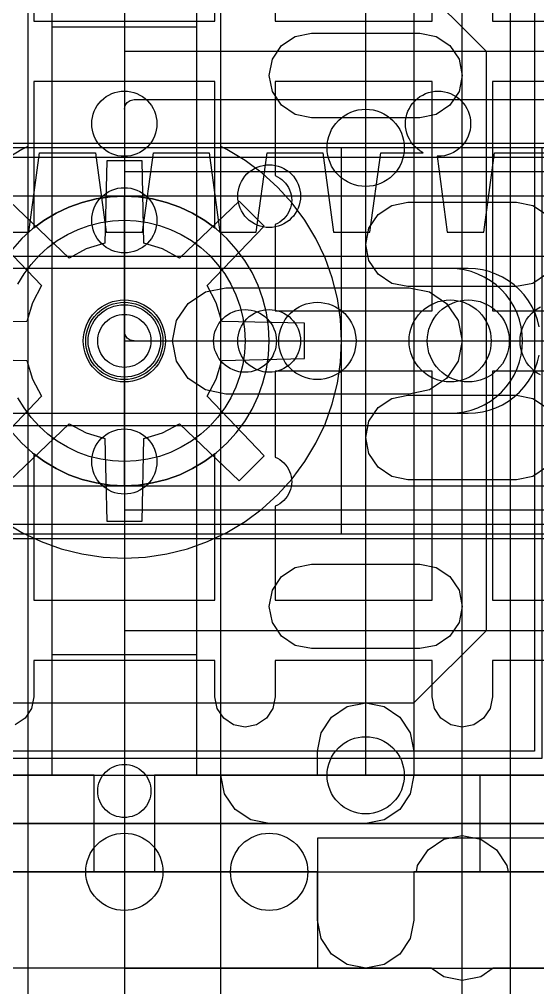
# Model space of a CAD drawing. Header units: millimetres. Extents: x -46 to 130, y -81 to 81.
# Drawn here: x -4.35 to 17.12, y -26.8 to 13.32 of the extents above; entities that cross this region are included whole.
import ezdxf

# ---------------------------------------------------------------- set-up
doc = ezdxf.new("R2010")
doc.units = ezdxf.units.MM

msp = doc.modelspace()

# ---------------------------------------------------------------- linework, layer by layer
at = {"layer": '01_deck_front_t4.0'}
msp.add_lwpolyline([(128, -81), (128, 81), (0, 81), (0, -81), (128, -81)], close=True, dxfattribs=at)
at = {"layer": '02_deck_rear_t4.0'}
msp.add_lwpolyline([(128, 81), (0, 81), (0, -81), (128, -81), (128, 81)], close=True, dxfattribs=at)
at = {"layer": '03_deck_splice_t3.0'}
for points in [[(60, 30), (0, 30), (0, -30), (60, -30), (60, 30)], [(11.3304, -17.1111), (11.4111, -17.2458), (11.4782, -17.3877), (11.5311, -17.5355), (11.5693, -17.6879), (11.5923, -17.8432), (11.6, -18), (11.5923, -18.1568), (11.5693, -18.3121), (11.5311, -18.4645), (11.4782, -18.6123), (11.4111, -18.7542), (11.3304, -18.8889), (11.2368, -19.015), (11.1314, -19.1314), (11.015, -19.2368), (10.8889, -19.3304), (10.7542, -19.4111), (10.6123, -19.4782), (10.4645, -19.5311), (10.3121, -19.5693), (10.1568, -19.5923), (10, -19.6), (9.8432, -19.5923), (9.6879, -19.5693), (9.5355, -19.5311), (9.3877, -19.4782), (9.2458, -19.4111), (9.1111, -19.3304), (8.985, -19.2368), (8.8686, -19.1314), (8.7632, -19.015), (8.6696, -18.8889), (8.5889, -18.7542), (8.5218, -18.6123), (8.4689, -18.4645), (8.4307, -18.3121), (8.4077, -18.1568), (8.4, -18), (8.4077, -17.8432), (8.4307, -17.6879), (8.4689, -17.5355), (8.5218, -17.3877), (8.5889, -17.2458), (8.6696, -17.1111), (8.7632, -16.985), (8.8686, -16.8686), (8.985, -16.7632), (9.1111, -16.6696), (9.2458, -16.5889), (9.3877, -16.5218), (9.5355, -16.4689), (9.6879, -16.4307), (9.8432, -16.4077), (10, -16.4), (10.1568, -16.4077), (10.3121, -16.4307), (10.4645, -16.4689), (10.6123, -16.5218), (10.7542, -16.5889), (10.8889, -16.6696), (11.015, -16.7632), (11.1314, -16.8686), (11.2368, -16.985), (11.3304, -17.1111)]]:
    msp.add_lwpolyline(points, close=True, dxfattribs=at)
at = {"layer": '04_column_t22.0'}
msp.add_lwpolyline([(-4.6381, -3.8064), (-4.2426, -4.2426), (-3.8064, -4.6381), (-3.3334, -4.9888), (-2.8284, -5.2915), (-2.2961, -5.5433), (-1.7417, -5.7416), (-1.1705, -5.8847), (-0.5881, -5.9711), (0, -6), (0.5881, -5.9711), (1.1705, -5.8847), (1.7417, -5.7416), (2.2961, -5.5433), (2.8284, -5.2915), (3.3334, -4.9888), (3.8064, -4.6381), (4.2426, -4.2426), (4.6381, -3.8064), (4.9888, -3.3334), (5.2915, -2.8284), (5.5433, -2.2961), (5.7416, -1.7417), (5.8847, -1.1705), (5.9711, -0.5881), (5.9711, -0.5881), (6, 0), (5.9711, 0.5881), (5.8847, 1.1705), (5.7416, 1.7417), (5.5433, 2.2961), (5.2915, 2.8284), (4.9888, 3.3334), (4.6381, 3.8064), (4.2426, 4.2426), (3.8064, 4.6381), (3.3334, 4.9888), (2.8284, 5.2915), (2.2961, 5.5433), (1.7417, 5.7416), (1.1705, 5.8847), (0.5881, 5.9711), (0, 6), (-0.5881, 5.9711), (-1.1705, 5.8847), (-1.7417, 5.7416), (-2.2961, 5.5433), (-2.8284, 5.2915), (-3.3334, 4.9888), (-3.8064, 4.6381), (-4.2426, 4.2426), (-4.6381, 3.8064)], dxfattribs=at)
msp.add_lwpolyline([(1.5923, 0.1568), (1.6, 0), (1.5923, -0.1568), (1.5693, -0.3121), (1.5311, -0.4645), (1.4782, -0.6123), (1.4111, -0.7542), (1.3304, -0.8889), (1.2368, -1.015), (1.1314, -1.1314), (1.015, -1.2368), (0.8889, -1.3304), (0.7542, -1.4111), (0.6123, -1.4782), (0.4645, -1.5311), (0.3121, -1.5693), (0.1568, -1.5923), (0, -1.6), (-0.1568, -1.5923), (-0.3121, -1.5693), (-0.4645, -1.5311), (-0.6123, -1.4782), (-0.7542, -1.4111), (-0.8889, -1.3304), (-1.015, -1.2368), (-1.1314, -1.1314), (-1.2368, -1.015), (-1.3304, -0.8889), (-1.4111, -0.7542), (-1.4782, -0.6123), (-1.5311, -0.4645), (-1.5693, -0.3121), (-1.5923, -0.1568), (-1.6, 0), (-1.5923, 0.1568), (-1.5693, 0.3121), (-1.5311, 0.4645), (-1.4782, 0.6123), (-1.4111, 0.7542), (-1.3304, 0.8889), (-1.2368, 1.015), (-1.1314, 1.1314), (-1.015, 1.2368), (-0.8889, 1.3304), (-0.7542, 1.4111), (-0.6123, 1.4782), (-0.4645, 1.5311), (-0.3121, 1.5693), (-0.1568, 1.5923), (0, 1.6), (0.1568, 1.5923), (0.3121, 1.5693), (0.4645, 1.5311), (0.6123, 1.4782), (0.7542, 1.4111), (0.8889, 1.3304), (1.015, 1.2368), (1.1314, 1.1314), (1.2368, 1.015), (1.3304, 0.8889), (1.4111, 0.7542), (1.4782, 0.6123), (1.5311, 0.4645), (1.5693, 0.3121), (1.5923, 0.1568)], close=True, dxfattribs=at)
at = {"layer": '05_scoop_floor_t6.0'}
msp.add_lwpolyline([(-14, 25), (-14, -25), (14, -48), (14, 48), (-14, 25)], close=True, dxfattribs=at)
at = {"layer": '05d_scoop_back_t26.0'}
for points in [[(4, 32), (-4, 32), (-4, -32), (4, -32), (4, 32)], [(1.5693, -21.6879), (1.5923, -21.8432), (1.6, -22), (1.5923, -22.1568), (1.5693, -22.3121), (1.5311, -22.4645), (1.4782, -22.6123), (1.4111, -22.7542), (1.3304, -22.8889), (1.2368, -23.015), (1.1314, -23.1314), (1.015, -23.2368), (0.8889, -23.3304), (0.7542, -23.4111), (0.6123, -23.4782), (0.4645, -23.5311), (0.3121, -23.5693), (0.1568, -23.5923), (0, -23.6), (-0.1568, -23.5923), (-0.3121, -23.5693), (-0.4645, -23.5311), (-0.6123, -23.4782), (-0.7542, -23.4111), (-0.8889, -23.3304), (-1.015, -23.2368), (-1.1314, -23.1314), (-1.2368, -23.015), (-1.3304, -22.8889), (-1.4111, -22.7542), (-1.4782, -22.6123), (-1.5311, -22.4645), (-1.5693, -22.3121), (-1.5923, -22.1568), (-1.6, -22), (-1.5923, -21.8432), (-1.5693, -21.6879), (-1.5311, -21.5355), (-1.4782, -21.3877), (-1.4111, -21.2458), (-1.3304, -21.1111), (-1.2368, -20.985), (-1.1314, -20.8686), (-1.015, -20.7632), (-0.8889, -20.6696), (-0.7542, -20.5889), (-0.6123, -20.5218), (-0.4645, -20.4689), (-0.3121, -20.4307), (-0.1568, -20.4077), (0, -20.4), (0.1568, -20.4077), (0.3121, -20.4307), (0.4645, -20.4689), (0.6123, -20.5218), (0.7542, -20.5889), (0.8889, -20.6696), (1.015, -20.7632), (1.1314, -20.8686), (1.2368, -20.985), (1.3304, -21.1111), (1.4111, -21.2458), (1.4782, -21.3877), (1.5311, -21.5355), (1.5693, -21.6879)]]:
    msp.add_lwpolyline(points, close=True, dxfattribs=at)
at = {"layer": '06_limit_lever_t4.0'}
for points in [[(45, 6), (0, 6), (0, -6), (45, -6), (45, 6)], [(6.275, 0.2536), (6.2937, 0.1274), (6.3, 0), (6.2937, -0.1274), (6.275, -0.2536), (6.244, -0.3774), (6.201, -0.4975), (6.1465, -0.6128), (6.0809, -0.7222), (6.0049, -0.8247), (5.9192, -0.9192), (5.8247, -1.0049), (5.7222, -1.0809), (5.6128, -1.1465), (5.4975, -1.201), (5.3774, -1.244), (5.2536, -1.275), (5.1274, -1.2937), (5, -1.3), (4.8726, -1.2937), (4.7464, -1.275), (4.6226, -1.244), (4.5025, -1.201), (4.3872, -1.1465), (4.2778, -1.0809), (4.1753, -1.0049), (4.0808, -0.9192), (3.9951, -0.8247), (3.9191, -0.7222), (3.8535, -0.6128), (3.799, -0.4975), (3.756, -0.3774), (3.725, -0.2536), (3.7063, -0.1274), (3.7, 0), (3.7063, 0.1274), (3.725, 0.2536), (3.756, 0.3774), (3.799, 0.4975), (3.8535, 0.6128), (3.9191, 0.7222), (3.9951, 0.8247), (4.0808, 0.9192), (4.1753, 1.0049), (4.2778, 1.0809), (4.3872, 1.1465), (4.5025, 1.201), (4.6226, 1.244), (4.7464, 1.275), (4.8726, 1.2937), (5, 1.3), (5.1274, 1.2937), (5.2536, 1.275), (5.3774, 1.244), (5.4975, 1.201), (5.6128, 1.1465), (5.7222, 1.0809), (5.8247, 1.0049), (5.9192, 0.9192), (6.0049, 0.8247), (6.0809, 0.7222), (6.1465, 0.6128), (6.201, 0.4975), (6.244, 0.3774), (6.275, 0.2536)]]:
    msp.add_lwpolyline(points, close=True, dxfattribs=at)
at = {"layer": '07_grip_finger_L_t6.0'}
for points in [[(42, 1.5), (34.5, 6), (0, 6), (0, -6), (34.5, -6), (43.5, -10.5), (46.5, -4.5), (42, 1.5)], [(7.244, 0.3774), (7.275, 0.2536), (7.2937, 0.1274), (7.3, 0), (7.2937, -0.1274), (7.275, -0.2536), (7.244, -0.3774), (7.201, -0.4975), (7.1465, -0.6128), (7.0809, -0.7222), (7.0049, -0.8247), (6.9192, -0.9192), (6.8247, -1.0049), (6.7222, -1.0809), (6.6128, -1.1465), (6.4975, -1.201), (6.3774, -1.244), (6.2536, -1.275), (6.1274, -1.2937), (6, -1.3), (5.8726, -1.2937), (5.7464, -1.275), (5.6226, -1.244), (5.5025, -1.201), (5.3872, -1.1465), (5.2778, -1.0809), (5.1753, -1.0049), (5.0808, -0.9192), (4.9951, -0.8247), (4.9191, -0.7222), (4.8535, -0.6128), (4.799, -0.4975), (4.756, -0.3774), (4.725, -0.2536), (4.7063, -0.1274), (4.7, 0), (4.7063, 0.1274), (4.725, 0.2536), (4.756, 0.3774), (4.799, 0.4975), (4.8535, 0.6128), (4.9191, 0.7222), (4.9951, 0.8247), (5.0808, 0.9192), (5.1753, 1.0049), (5.2778, 1.0809), (5.3872, 1.1465), (5.5025, 1.201), (5.6226, 1.244), (5.7464, 1.275), (5.8726, 1.2937), (6, 1.3), (6.1274, 1.2937), (6.2536, 1.275), (6.3774, 1.244), (6.4975, 1.201), (6.6128, 1.1465), (6.7222, 1.0809), (6.8247, 1.0049), (6.9192, 0.9192), (7.0049, 0.8247), (7.0809, 0.7222), (7.1465, 0.6128), (7.201, 0.4975), (7.244, 0.3774)]]:
    msp.add_lwpolyline(points, close=True, dxfattribs=at)
msp.add_lwpolyline([(17.2458, -1.4111), (17.1111, -1.3304), (16.985, -1.2368), (16.8686, -1.1314), (16.7632, -1.015), (16.6696, -0.8889), (16.5889, -0.7542), (16.5218, -0.6123), (16.4689, -0.4645), (16.4307, -0.3121), (16.4077, -0.1568), (16.4, 0), (16.4077, 0.1568), (16.4307, 0.3121), (16.4689, 0.4645), (16.5218, 0.6123), (16.5889, 0.7542), (16.6696, 0.8889), (16.7632, 1.015), (16.8686, 1.1314), (16.985, 1.2368), (17.1111, 1.3304), (17.2458, 1.4111)], dxfattribs=at)
at = {"layer": '08_grip_finger_R_t6.0'}
msp.add_lwpolyline([(-46.5, -4.5), (-43.5, -10.5), (-34.5, -6), (0, -6), (0, 6), (-34.5, 6), (-42, 1.5), (-46.5, -4.5)], close=True, dxfattribs=at)
at = {"layer": '12_bin_floor_t3.0'}
msp.add_lwpolyline([(0, 68), (0, -68), (100, -68), (100, 68), (0, 68)], close=True, dxfattribs=at)
at = {"layer": '13_bin_side_t3.0'}
msp.add_lwpolyline([(100, 52), (0, 52), (0, 0), (42.8, 0), (42.6469, 0.0304), (42.5172, 0.1172), (42.4304, 0.2469), (42.4, 0.4), (42.4, 9.6), (42.4304, 9.7531), (42.5172, 9.8828), (42.6469, 9.9696), (42.8, 10), (45.2, 10), (45.3531, 9.9696), (45.4828, 9.8828), (45.5696, 9.7531), (45.6, 9.6), (45.6, 0.4), (45.5696, 0.2469), (45.4828, 0.1172), (45.3531, 0.0304), (45.2, 0), (86.8, 0)], dxfattribs=at)
msp.add_lwpolyline([(10.8889, 9.3304), (11.015, 9.2368), (11.1314, 9.1314), (11.2368, 9.015), (11.3304, 8.8889), (11.4111, 8.7542), (11.4782, 8.6123), (11.5311, 8.4645), (11.5693, 8.3121), (11.5923, 8.1568), (11.6, 8), (11.5923, 7.8432), (11.5693, 7.6879), (11.5311, 7.5355), (11.4782, 7.3877), (11.4111, 7.2458), (11.3304, 7.1111), (11.2368, 6.985), (11.1314, 6.8686), (11.015, 6.7632), (10.8889, 6.6696), (10.7542, 6.5889), (10.6123, 6.5218), (10.4645, 6.4689), (10.3121, 6.4307), (10.1568, 6.4077), (10, 6.4), (9.8432, 6.4077), (9.6879, 6.4307), (9.5355, 6.4689), (9.3877, 6.5218), (9.2458, 6.5889), (9.1111, 6.6696), (8.985, 6.7632), (8.8686, 6.8686), (8.7632, 6.985), (8.6696, 7.1111), (8.5889, 7.2458), (8.5218, 7.3877), (8.4689, 7.5355), (8.4307, 7.6879), (8.4077, 7.8432), (8.4, 8), (8.4077, 8.1568), (8.4307, 8.3121), (8.4689, 8.4645), (8.5218, 8.6123), (8.5889, 8.7542), (8.6696, 8.8889), (8.7632, 9.015), (8.8686, 9.1314), (8.985, 9.2368), (9.1111, 9.3304), (9.2458, 9.4111), (9.3877, 9.4782), (9.5355, 9.5311), (9.6879, 9.5693), (9.8432, 9.5923), (10, 9.6), (10.1568, 9.5923), (10.3121, 9.5693), (10.4645, 9.5311), (10.6123, 9.4782), (10.7542, 9.4111), (10.8889, 9.3304)], close=True, dxfattribs=at)
at = {"layer": '14_bin_divider_t3.0'}
for points in [[(130, 9.6), (130, 46), (0, 46), (0, 9.6), (0.0304, 9.7531), (0.1172, 9.8828), (0.2469, 9.9696), (0.4, 10), (129.6, 10), (129.7531, 9.9696), (129.8828, 9.8828), (129.9696, 9.7531), (130, 9.6)], [(0.0304, 0.2469), (0, 0.4), (0, 0), (0.4, 0), (0.2469, 0.0304), (0.1172, 0.1172), (0.0304, 0.2469)]]:
    msp.add_lwpolyline(points, close=True, dxfattribs=at)
at = {"layer": '15_bin_flap_t2.0'}
for points in [[(42, 0), (42, 30), (0, 30), (0, 0), (42, 0)], [(7.244, 6.3774), (7.275, 6.2536), (7.2937, 6.1274), (7.3, 6), (7.2937, 5.8726), (7.275, 5.7464), (7.244, 5.6226), (7.201, 5.5025), (7.1465, 5.3872), (7.0809, 5.2778), (7.0049, 5.1753), (6.9192, 5.0808), (6.8247, 4.9951), (6.7222, 4.9191), (6.6128, 4.8535), (6.4975, 4.799), (6.3774, 4.756), (6.2536, 4.725), (6.1274, 4.7063), (6, 4.7), (5.8726, 4.7063), (5.7464, 4.725), (5.6226, 4.756), (5.5025, 4.799), (5.3872, 4.8535), (5.2778, 4.9191), (5.1753, 4.9951), (5.0808, 5.0808), (4.9951, 5.1753), (4.9191, 5.2778), (4.8535, 5.3872), (4.799, 5.5025), (4.756, 5.6226), (4.725, 5.7464), (4.7063, 5.8726), (4.7, 6), (4.7063, 6.1274), (4.725, 6.2536), (4.756, 6.3774), (4.799, 6.4975), (4.8535, 6.6128), (4.9191, 6.7222), (4.9951, 6.8247), (5.0808, 6.9192), (5.1753, 7.0049), (5.2778, 7.0809), (5.3872, 7.1465), (5.5025, 7.201), (5.6226, 7.244), (5.7464, 7.275), (5.8726, 7.2937), (6, 7.3), (6.1274, 7.2937), (6.2536, 7.275), (6.3774, 7.244), (6.4975, 7.201), (6.6128, 7.1465), (6.7222, 7.0809), (6.8247, 7.0049), (6.9192, 6.9192), (7.0049, 6.8247), (7.0809, 6.7222), (7.1465, 6.6128), (7.201, 6.4975), (7.244, 6.3774)]]:
    msp.add_lwpolyline(points, close=True, dxfattribs=at)
at = {"layer": '16_rack_hook_t6.0'}
for points in [[(64, 12), (52, 7), (0, 7), (0, -7), (52, -7), (64, -12), (70, -12), (70, 12), (64, 12)], [(9.5311, 0.4645), (9.5693, 0.3121), (9.5923, 0.1568), (9.6, 0), (9.5923, -0.1568), (9.5693, -0.3121), (9.5311, -0.4645), (9.4782, -0.6123), (9.4111, -0.7542), (9.3304, -0.8889), (9.2368, -1.015), (9.1314, -1.1314), (9.015, -1.2368), (8.8889, -1.3304), (8.7542, -1.4111), (8.6123, -1.4782), (8.4645, -1.5311), (8.3121, -1.5693), (8.1568, -1.5923), (8, -1.6), (7.8432, -1.5923), (7.6879, -1.5693), (7.5355, -1.5311), (7.3877, -1.4782), (7.2458, -1.4111), (7.1111, -1.3304), (6.985, -1.2368), (6.8686, -1.1314), (6.7632, -1.015), (6.6696, -0.8889), (6.5889, -0.7542), (6.5218, -0.6123), (6.4689, -0.4645), (6.4307, -0.3121), (6.4077, -0.1568), (6.4, 0), (6.4077, 0.1568), (6.4307, 0.3121), (6.4689, 0.4645), (6.5218, 0.6123), (6.5889, 0.7542), (6.6696, 0.8889), (6.7632, 1.015), (6.8686, 1.1314), (6.985, 1.2368), (7.1111, 1.3304), (7.2458, 1.4111), (7.3877, 1.4782), (7.5355, 1.5311), (7.6879, 1.5693), (7.8432, 1.5923), (8, 1.6), (8.1568, 1.5923), (8.3121, 1.5693), (8.4645, 1.5311), (8.6123, 1.4782), (8.7542, 1.4111), (8.8889, 1.3304), (9.015, 1.2368), (9.1314, 1.1314), (9.2368, 1.015), (9.3304, 0.8889), (9.4111, 0.7542), (9.4782, 0.6123), (9.5311, 0.4645)]]:
    msp.add_lwpolyline(points, close=True, dxfattribs=at)
at = {"layer": '17_cave_probe_t6.0'}
for points in [[(86, 10), (70, 6), (0, 6), (0, -6), (70, -6), (86, -10), (92, -2), (86, 10)], [(9.5311, 0.4645), (9.5693, 0.3121), (9.5923, 0.1568), (9.6, 0), (9.5923, -0.1568), (9.5693, -0.3121), (9.5311, -0.4645), (9.4782, -0.6123), (9.4111, -0.7542), (9.3304, -0.8889), (9.2368, -1.015), (9.1314, -1.1314), (9.015, -1.2368), (8.8889, -1.3304), (8.7542, -1.4111), (8.6123, -1.4782), (8.4645, -1.5311), (8.3121, -1.5693), (8.1568, -1.5923), (8, -1.6), (7.8432, -1.5923), (7.6879, -1.5693), (7.5355, -1.5311), (7.3877, -1.4782), (7.2458, -1.4111), (7.1111, -1.3304), (6.985, -1.2368), (6.8686, -1.1314), (6.7632, -1.015), (6.6696, -0.8889), (6.5889, -0.7542), (6.5218, -0.6123), (6.4689, -0.4645), (6.4307, -0.3121), (6.4077, -0.1568), (6.4, 0), (6.4077, 0.1568), (6.4307, 0.3121), (6.4689, 0.4645), (6.5218, 0.6123), (6.5889, 0.7542), (6.6696, 0.8889), (6.7632, 1.015), (6.8686, 1.1314), (6.985, 1.2368), (7.1111, 1.3304), (7.2458, 1.4111), (7.3877, 1.4782), (7.5355, 1.5311), (7.6879, 1.5693), (7.8432, 1.5923), (8, 1.6), (8.1568, 1.5923), (8.3121, 1.5693), (8.4645, 1.5311), (8.6123, 1.4782), (8.7542, 1.4111), (8.8889, 1.3304), (9.015, 1.2368), (9.1314, 1.1314), (9.2368, 1.015), (9.3304, 0.8889), (9.4111, 0.7542), (9.4782, 0.6123), (9.5311, 0.4645)]]:
    msp.add_lwpolyline(points, close=True, dxfattribs=at)
at = {"layer": '18_electronics_tray_t3.0'}
msp.add_lwpolyline([(0, 40), (0, -40), (110, -40), (110, 40), (0, 40)], close=True, dxfattribs=at)
at = {"layer": '19_battery_clip_t3.0'}
for points in [[(10, 18), (54, 18), (54, 26), (0, 26), (0, -26), (54, -26), (54, -18), (10, -18), (10, 18)], [(7.4782, -21.3877), (7.5311, -21.5355), (7.5693, -21.6879), (7.5923, -21.8432), (7.6, -22), (7.5923, -22.1568), (7.5693, -22.3121), (7.5311, -22.4645), (7.4782, -22.6123), (7.4111, -22.7542), (7.3304, -22.8889), (7.2368, -23.015), (7.1314, -23.1314), (7.015, -23.2368), (6.8889, -23.3304), (6.7542, -23.4111), (6.6123, -23.4782), (6.4645, -23.5311), (6.3121, -23.5693), (6.1568, -23.5923), (6, -23.6), (5.8432, -23.5923), (5.6879, -23.5693), (5.5355, -23.5311), (5.3877, -23.4782), (5.2458, -23.4111), (5.1111, -23.3304), (4.985, -23.2368), (4.8686, -23.1314), (4.7632, -23.015), (4.6696, -22.8889), (4.5889, -22.7542), (4.5218, -22.6123), (4.4689, -22.4645), (4.4307, -22.3121), (4.4077, -22.1568), (4.4, -22), (4.4077, -21.8432), (4.4307, -21.6879), (4.4689, -21.5355), (4.5218, -21.3877), (4.5889, -21.2458), (4.6696, -21.1111), (4.7632, -20.985), (4.8686, -20.8686), (4.985, -20.7632), (5.1111, -20.6696), (5.2458, -20.5889), (5.3877, -20.5218), (5.5355, -20.4689), (5.6879, -20.4307), (5.8432, -20.4077), (6, -20.4), (6.1568, -20.4077), (6.3121, -20.4307), (6.4645, -20.4689), (6.6123, -20.5218), (6.7542, -20.5889), (6.8889, -20.6696), (7.015, -20.7632), (7.1314, -20.8686), (7.2368, -20.985), (7.3304, -21.1111), (7.4111, -21.2458), (7.4782, -21.3877)]]:
    msp.add_lwpolyline(points, close=True, dxfattribs=at)
at = {"layer": '20_bumper_front_t10.0'}
for points in [[(16, -54), (16, 54), (0, 54), (0, -54), (16, -54)], [(10.7654, -19.8478), (10, -20), (6, -20), (5.2346, -19.8478), (4.5858, -19.4142), (4.1522, -18.7654), (4, -18), (4, 18), (4.1522, 18.7654), (4.5858, 19.4142), (5.2346, 19.8478), (6, 20), (10, 20), (10.7654, 19.8478), (11.4142, 19.4142), (11.8478, 18.7654), (12, 18), (12, -18), (11.8478, -18.7654), (11.4142, -19.4142), (10.7654, -19.8478)]]:
    msp.add_lwpolyline(points, close=True, dxfattribs=at)
at = {"layer": '21_anti_tip_t5.0'}
for points in [[(116, -3), (116, 3), (104, 8), (0, 8), (0, -8), (104, -8), (116, -3)], [(2.1675, 0.8419), (2.6444, 1.5556), (3.3581, 2.0325), (4.2, 2.2), (11.8, 2.2), (12.6419, 2.0325), (13.3556, 1.5556), (13.8325, 0.8419), (14, 0), (13.8325, -0.8419), (13.3556, -1.5556), (12.6419, -2.0325), (11.8, -2.2), (4.2, -2.2), (3.3581, -2.0325), (2.6444, -1.5556), (2.1675, -0.8419), (2, 0), (2.1675, 0.8419)]]:
    msp.add_lwpolyline(points, close=True, dxfattribs=at)
at = {"layer": '22_ramp_anchor_t8.0'}
for points in [[(48, 4), (40, 12), (0, 12), (0, -12), (40, -12), (48, -4), (48, 4)], [(9.5311, 0.4645), (9.5693, 0.3121), (9.5923, 0.1568), (9.6, 0), (9.5923, -0.1568), (9.5693, -0.3121), (9.5311, -0.4645), (9.4782, -0.6123), (9.4111, -0.7542), (9.3304, -0.8889), (9.2368, -1.015), (9.1314, -1.1314), (9.015, -1.2368), (8.8889, -1.3304), (8.7542, -1.4111), (8.6123, -1.4782), (8.4645, -1.5311), (8.3121, -1.5693), (8.1568, -1.5923), (8, -1.6), (7.8432, -1.5923), (7.6879, -1.5693), (7.5355, -1.5311), (7.3877, -1.4782), (7.2458, -1.4111), (7.1111, -1.3304), (6.985, -1.2368), (6.8686, -1.1314), (6.7632, -1.015), (6.6696, -0.8889), (6.5889, -0.7542), (6.5218, -0.6123), (6.4689, -0.4645), (6.4307, -0.3121), (6.4077, -0.1568), (6.4, 0), (6.4077, 0.1568), (6.4307, 0.3121), (6.4689, 0.4645), (6.5218, 0.6123), (6.5889, 0.7542), (6.6696, 0.8889), (6.7632, 1.015), (6.8686, 1.1314), (6.985, 1.2368), (7.1111, 1.3304), (7.2458, 1.4111), (7.3877, 1.4782), (7.5355, 1.5311), (7.6879, 1.5693), (7.8432, 1.5923), (8, 1.6), (8.1568, 1.5923), (8.3121, 1.5693), (8.4645, 1.5311), (8.6123, 1.4782), (8.7542, 1.4111), (8.8889, 1.3304), (9.015, 1.2368), (9.1314, 1.1314), (9.2368, 1.015), (9.3304, 0.8889), (9.4111, 0.7542), (9.4782, 0.6123), (9.5311, 0.4645)]]:
    msp.add_lwpolyline(points, close=True, dxfattribs=at)
at = {"layer": '23_cam_mast_t4.0'}
for points in [[(110, -18), (118, -10), (118, 10), (110, 18), (0, 18), (0, -18), (110, -18)], [(9.4111, 0.7542), (9.4782, 0.6123), (9.5311, 0.4645), (9.5693, 0.3121), (9.5923, 0.1568), (9.6, 0), (9.5923, -0.1568), (9.5693, -0.3121), (9.5311, -0.4645), (9.4782, -0.6123), (9.4111, -0.7542), (9.3304, -0.8889), (9.2368, -1.015), (9.1314, -1.1314), (9.015, -1.2368), (8.8889, -1.3304), (8.7542, -1.4111), (8.6123, -1.4782), (8.4645, -1.5311), (8.3121, -1.5693), (8.1568, -1.5923), (8, -1.6), (7.8432, -1.5923), (7.6879, -1.5693), (7.5355, -1.5311), (7.3877, -1.4782), (7.2458, -1.4111), (7.1111, -1.3304), (6.985, -1.2368), (6.8686, -1.1314), (6.7632, -1.015), (6.6696, -0.8889), (6.5889, -0.7542), (6.5218, -0.6123), (6.4689, -0.4645), (6.4307, -0.3121), (6.4077, -0.1568), (6.4, 0), (6.4077, 0.1568), (6.4307, 0.3121), (6.4689, 0.4645), (6.5218, 0.6123), (6.5889, 0.7542), (6.6696, 0.8889), (6.7632, 1.015), (6.8686, 1.1314), (6.985, 1.2368), (7.1111, 1.3304), (7.2458, 1.4111), (7.3877, 1.4782), (7.5355, 1.5311), (7.6879, 1.5693), (7.8432, 1.5923), (8, 1.6), (8.1568, 1.5923), (8.3121, 1.5693), (8.4645, 1.5311), (8.6123, 1.4782), (8.7542, 1.4111), (8.8889, 1.3304), (9.015, 1.2368), (9.1314, 1.1314), (9.2368, 1.015), (9.3304, 0.8889), (9.4111, 0.7542)]]:
    msp.add_lwpolyline(points, close=True, dxfattribs=at)
at = {"layer": '24a_claw_base_t4.0'}
for points in [[(12.25, 12.75), (12.9197, 12.6168), (13.4874, 12.2374), (13.8668, 11.6697), (14, 11), (13.8668, 10.3303), (13.4874, 9.7626), (12.9197, 9.3832), (12.25, 9.25), (7.75, 9.25), (7.0803, 9.3832), (6.5126, 9.7626), (6.1332, 10.3303), (6, 11), (6.1332, 11.6697), (6.5126, 12.2374), (7.0803, 12.6168), (7.75, 12.75), (12.25, 12.75)], [(35, 8.2), (35, -8.2), (-35, -8.2), (-35, 8.2), (35, 8.2)], [(12.9197, -9.3832), (13.4874, -9.7626), (13.8668, -10.3303), (14, -11), (13.8668, -11.6697), (13.4874, -12.2374), (12.9197, -12.6168), (12.25, -12.75), (7.75, -12.75), (7.0803, -12.6168), (6.5126, -12.2374), (6.1332, -11.6697), (6, -11), (6.1332, -10.3303), (6.5126, -9.7626), (7.0803, -9.3832), (7.75, -9.25), (12.25, -9.25), (12.9197, -9.3832)]]:
    msp.add_lwpolyline(points, close=True, dxfattribs=at)
for points in [[(-8, -18), (8, -18), (8, -17), (8, -17), (8.1522, -16.2346), (8.5858, -15.5858), (9.2346, -15.1522), (10, -15), (10.7654, -15.1522), (11.4142, -15.5858), (11.8478, -16.2346), (12, -17), (12, -18), (24, -18)], [(24, -22), (12, -22), (12, -24), (11.8478, -24.7654), (11.4142, -25.4142), (10.7654, -25.8478), (10, -26), (9.2346, -25.8478), (8.5858, -25.4142), (8.1522, -24.7654), (8, -24), (8, -22), (-8, -22)]]:
    msp.add_lwpolyline(points, dxfattribs=at)
at = {"layer": '24b_claw_slider_t12.0'}
for points in [[(9, -8), (9, 8), (-9, 8), (-9, -8), (9, -8)], [(1.3241, 5.2634), (1.3435, 5.1323), (1.35, 5), (1.3435, 4.8677), (1.3241, 4.7366), (1.2919, 4.6081), (1.2472, 4.4834), (1.1906, 4.3636), (1.1225, 4.25), (1.0436, 4.1436), (0.9546, 4.0454), (0.8564, 3.9564), (0.75, 3.8775), (0.6364, 3.8094), (0.5166, 3.7528), (0.3919, 3.7081), (0.2634, 3.6759), (0.1323, 3.6565), (0, 3.65), (-0.1323, 3.6565), (-0.2634, 3.6759), (-0.3919, 3.7081), (-0.5166, 3.7528), (-0.6364, 3.8094), (-0.75, 3.8775), (-0.8564, 3.9564), (-0.9546, 4.0454), (-1.0436, 4.1436), (-1.1225, 4.25), (-1.1906, 4.3636), (-1.2472, 4.4834), (-1.2919, 4.6081), (-1.3241, 4.7366), (-1.3435, 4.8677), (-1.35, 5), (-1.3435, 5.1323), (-1.3241, 5.2634), (-1.2919, 5.3919), (-1.2472, 5.5166), (-1.1906, 5.6364), (-1.1225, 5.75), (-1.0436, 5.8564), (-0.9546, 5.9546), (-0.8564, 6.0436), (-0.75, 6.1225), (-0.6364, 6.1906), (-0.5166, 6.2472), (-0.3919, 6.2919), (-0.2634, 6.3241), (-0.1323, 6.3435), (0, 6.35), (0.1323, 6.3435), (0.2634, 6.3241), (0.3919, 6.2919), (0.5166, 6.2472), (0.6364, 6.1906), (0.75, 6.1225), (0.8564, 6.0436), (0.9546, 5.9546), (1.0436, 5.8564), (1.1225, 5.75), (1.1906, 5.6364), (1.2472, 5.5166), (1.2919, 5.3919), (1.3241, 5.2634)], [(1.6268, 0.4935), (1.6673, 0.3317), (1.6918, 0.1666), (1.7, 0), (1.6918, -0.1666), (1.6673, -0.3317), (1.6268, -0.4935), (1.5706, -0.6506), (1.4993, -0.8014), (1.4135, -0.9445), (1.3141, -1.0785), (1.2021, -1.2021), (1.0785, -1.3141), (0.9445, -1.4135), (0.8014, -1.4993), (0.6506, -1.5706), (0.4935, -1.6268), (0.3317, -1.6673), (0.1666, -1.6918), (0, -1.7), (-0.1666, -1.6918), (-0.3317, -1.6673), (-0.4935, -1.6268), (-0.6506, -1.5706), (-0.8014, -1.4993), (-0.9445, -1.4135), (-1.0785, -1.3141), (-1.2021, -1.2021), (-1.3141, -1.0785), (-1.4135, -0.9445), (-1.4993, -0.8014), (-1.5706, -0.6506), (-1.6268, -0.4935), (-1.6673, -0.3317), (-1.6918, -0.1666), (-1.7, 0), (-1.6918, 0.1666), (-1.6673, 0.3317), (-1.6268, 0.4935), (-1.5706, 0.6506), (-1.4993, 0.8014), (-1.4135, 0.9445), (-1.3141, 1.0785), (-1.2021, 1.2021), (-1.0785, 1.3141), (-0.9445, 1.4135), (-0.8014, 1.4993), (-0.6506, 1.5706), (-0.4935, 1.6268), (-0.3317, 1.6673), (-0.1666, 1.6918), (0, 1.7), (0.1666, 1.6918), (0.3317, 1.6673), (0.4935, 1.6268), (0.6506, 1.5706), (0.8014, 1.4993), (0.9445, 1.4135), (1.0785, 1.3141), (1.2021, 1.2021), (1.3141, 1.0785), (1.4135, 0.9445), (1.4993, 0.8014), (1.5706, 0.6506), (1.6268, 0.4935)], [(1.3435, -4.8677), (1.35, -5), (1.3435, -5.1323), (1.3241, -5.2634), (1.2919, -5.3919), (1.2472, -5.5166), (1.1906, -5.6364), (1.1225, -5.75), (1.0436, -5.8564), (0.9546, -5.9546), (0.8564, -6.0436), (0.75, -6.1225), (0.6364, -6.1906), (0.5166, -6.2472), (0.3919, -6.2919), (0.2634, -6.3241), (0.1323, -6.3435), (0, -6.35), (-0.1323, -6.3435), (-0.2634, -6.3241), (-0.3919, -6.2919), (-0.5166, -6.2472), (-0.6364, -6.1906), (-0.75, -6.1225), (-0.8564, -6.0436), (-0.9546, -5.9546), (-1.0436, -5.8564), (-1.1225, -5.75), (-1.1906, -5.6364), (-1.2472, -5.5166), (-1.2919, -5.3919), (-1.3241, -5.2634), (-1.3435, -5.1323), (-1.35, -5), (-1.3435, -4.8677), (-1.3241, -4.7366), (-1.2919, -4.6081), (-1.2472, -4.4834), (-1.1906, -4.3636), (-1.1225, -4.25), (-1.0436, -4.1436), (-0.9546, -4.0454), (-0.8564, -3.9564), (-0.75, -3.8775), (-0.6364, -3.8094), (-0.5166, -3.7528), (-0.3919, -3.7081), (-0.2634, -3.6759), (-0.1323, -3.6565), (0, -3.65), (0.1323, -3.6565), (0.2634, -3.6759), (0.3919, -3.7081), (0.5166, -3.7528), (0.6364, -3.8094), (0.75, -3.8775), (0.8564, -3.9564), (0.9546, -4.0454), (1.0436, -4.1436), (1.1225, -4.25), (1.1906, -4.3636), (1.2472, -4.4834), (1.2919, -4.6081), (1.3241, -4.7366), (1.3435, -4.8677)]]:
    msp.add_lwpolyline(points, close=True, dxfattribs=at)
at = {"layer": '24c_claw_finger_t34.0'}
for points in [[(3, 13), (-3, 13), (-3, -13), (3, -13), (3, 13)], [(1.3241, 5.2634), (1.3435, 5.1323), (1.35, 5), (1.3435, 4.8677), (1.3241, 4.7366), (1.2919, 4.6081), (1.2472, 4.4834), (1.1906, 4.3636), (1.1225, 4.25), (1.0436, 4.1436), (0.9546, 4.0454), (0.8564, 3.9564), (0.75, 3.8775), (0.6364, 3.8094), (0.5166, 3.7528), (0.3919, 3.7081), (0.2634, 3.6759), (0.1323, 3.6565), (0, 3.65), (-0.1323, 3.6565), (-0.2634, 3.6759), (-0.3919, 3.7081), (-0.5166, 3.7528), (-0.6364, 3.8094), (-0.75, 3.8775), (-0.8564, 3.9564), (-0.9546, 4.0454), (-1.0436, 4.1436), (-1.1225, 4.25), (-1.1906, 4.3636), (-1.2472, 4.4834), (-1.2919, 4.6081), (-1.3241, 4.7366), (-1.3435, 4.8677), (-1.35, 5), (-1.3435, 5.1323), (-1.3241, 5.2634), (-1.2919, 5.3919), (-1.2472, 5.5166), (-1.1906, 5.6364), (-1.1225, 5.75), (-1.0436, 5.8564), (-0.9546, 5.9546), (-0.8564, 6.0436), (-0.75, 6.1225), (-0.6364, 6.1906), (-0.5166, 6.2472), (-0.3919, 6.2919), (-0.2634, 6.3241), (-0.1323, 6.3435), (0, 6.35), (0.1323, 6.3435), (0.2634, 6.3241), (0.3919, 6.2919), (0.5166, 6.2472), (0.6364, 6.1906), (0.75, 6.1225), (0.8564, 6.0436), (0.9546, 5.9546), (1.0436, 5.8564), (1.1225, 5.75), (1.1906, 5.6364), (1.2472, 5.5166), (1.2919, 5.3919), (1.3241, 5.2634)], [(1.3435, -4.8677), (1.35, -5), (1.3435, -5.1323), (1.3241, -5.2634), (1.2919, -5.3919), (1.2472, -5.5166), (1.1906, -5.6364), (1.1225, -5.75), (1.0436, -5.8564), (0.9546, -5.9546), (0.8564, -6.0436), (0.75, -6.1225), (0.6364, -6.1906), (0.5166, -6.2472), (0.3919, -6.2919), (0.2634, -6.3241), (0.1323, -6.3435), (0, -6.35), (-0.1323, -6.3435), (-0.2634, -6.3241), (-0.3919, -6.2919), (-0.5166, -6.2472), (-0.6364, -6.1906), (-0.75, -6.1225), (-0.8564, -6.0436), (-0.9546, -5.9546), (-1.0436, -5.8564), (-1.1225, -5.75), (-1.1906, -5.6364), (-1.2472, -5.5166), (-1.2919, -5.3919), (-1.3241, -5.2634), (-1.3435, -5.1323), (-1.35, -5), (-1.3435, -4.8677), (-1.3241, -4.7366), (-1.2919, -4.6081), (-1.2472, -4.4834), (-1.1906, -4.3636), (-1.1225, -4.25), (-1.0436, -4.1436), (-0.9546, -4.0454), (-0.8564, -3.9564), (-0.75, -3.8775), (-0.6364, -3.8094), (-0.5166, -3.7528), (-0.3919, -3.7081), (-0.2634, -3.6759), (-0.1323, -3.6565), (0, -3.65), (0.1323, -3.6565), (0.2634, -3.6759), (0.3919, -3.7081), (0.5166, -3.7528), (0.6364, -3.8094), (0.75, -3.8775), (0.8564, -3.9564), (0.9546, -4.0454), (1.0436, -4.1436), (1.1225, -4.25), (1.1906, -4.3636), (1.2472, -4.4834), (1.2919, -4.6081), (1.3241, -4.7366), (1.3435, -4.8677)]]:
    msp.add_lwpolyline(points, close=True, dxfattribs=at)
at = {"layer": '24d_claw_horn_t3.0'}
msp.add_lwpolyline([(-13.5, -3), (13.5, -3), (13.7941, -2.9856), (14.0853, -2.9424), (14.3709, -2.8708), (14.6481, -2.7716), (14.9142, -2.6458), (15.1667, -2.4944), (15.4032, -2.319), (15.6213, -2.1213), (15.819, -1.9032), (15.9944, -1.6667), (16.1458, -1.4142), (16.2716, -1.1481), (16.3708, -0.8709), (16.4424, -0.5853), (16.4856, -0.2941), (16.5, 0), (16.4856, 0.2941), (16.4424, 0.5853), (16.3708, 0.8709), (16.2716, 1.1481), (16.1458, 1.4142), (15.9944, 1.6667), (15.819, 1.9032), (15.6213, 2.1213), (15.4032, 2.319), (15.1667, 2.4944), (14.9142, 2.6458), (14.6481, 2.7716), (14.3709, 2.8708), (14.0853, 2.9424), (13.7941, 2.9856), (13.5, 3), (-13.5, 3)], dxfattribs=at)
for points in [[(15.1918, 0.1666), (15.2, 0), (15.1918, -0.1666), (15.1673, -0.3317), (15.1268, -0.4935), (15.0706, -0.6506), (14.9993, -0.8014), (14.9135, -0.9445), (14.8141, -1.0785), (14.7021, -1.2021), (14.5785, -1.3141), (14.4445, -1.4135), (14.3014, -1.4993), (14.1506, -1.5706), (13.9935, -1.6268), (13.8317, -1.6673), (13.6666, -1.6918), (13.5, -1.7), (13.3334, -1.6918), (13.1683, -1.6673), (13.0065, -1.6268), (12.8494, -1.5706), (12.6986, -1.4993), (12.5555, -1.4135), (12.4215, -1.3141), (12.2979, -1.2021), (12.1859, -1.0785), (12.0865, -0.9445), (12.0007, -0.8014), (11.9294, -0.6506), (11.8732, -0.4935), (11.8327, -0.3317), (11.8082, -0.1666), (11.8, 0), (11.8082, 0.1666), (11.8327, 0.3317), (11.8732, 0.4935), (11.9294, 0.6506), (12.0007, 0.8014), (12.0865, 0.9445), (12.1859, 1.0785), (12.2979, 1.2021), (12.4215, 1.3141), (12.5555, 1.4135), (12.6986, 1.4993), (12.8494, 1.5706), (13.0065, 1.6268), (13.1683, 1.6673), (13.3334, 1.6918), (13.5, 1.7), (13.6666, 1.6918), (13.8317, 1.6673), (13.9935, 1.6268), (14.1506, 1.5706), (14.3014, 1.4993), (14.4445, 1.4135), (14.5785, 1.3141), (14.7021, 1.2021), (14.8141, 1.0785), (14.9135, 0.9445), (14.9993, 0.8014), (15.0706, 0.6506), (15.1268, 0.4935), (15.1673, 0.3317), (15.1918, 0.1666)], [(1.4354, 0.4354), (1.4712, 0.2926), (1.4928, 0.147), (1.5, 0), (1.4928, -0.147), (1.4712, -0.2926), (1.4354, -0.4354), (1.3858, -0.574), (1.3229, -0.7071), (1.2472, -0.8334), (1.1595, -0.9516), (1.0607, -1.0607), (0.9516, -1.1595), (0.8334, -1.2472), (0.7071, -1.3229), (0.574, -1.3858), (0.4354, -1.4354), (0.2926, -1.4712), (0.147, -1.4928), (0, -1.5), (-0.147, -1.4928), (-0.2926, -1.4712), (-0.4354, -1.4354), (-0.574, -1.3858), (-0.7071, -1.3229), (-0.8334, -1.2472), (-0.9516, -1.1595), (-1.0607, -1.0607), (-1.1595, -0.9516), (-1.2472, -0.8334), (-1.3229, -0.7071), (-1.3858, -0.574), (-1.4354, -0.4354), (-1.4712, -0.2926), (-1.4928, -0.147), (-1.5, 0), (-1.4928, 0.147), (-1.4712, 0.2926), (-1.4354, 0.4354), (-1.3858, 0.574), (-1.3229, 0.7071), (-1.2472, 0.8334), (-1.1595, 0.9516), (-1.0607, 1.0607), (-0.9516, 1.1595), (-0.8334, 1.2472), (-0.7071, 1.3229), (-0.574, 1.3858), (-0.4354, 1.4354), (-0.2926, 1.4712), (-0.147, 1.4928), (0, 1.5), (0.147, 1.4928), (0.2926, 1.4712), (0.4354, 1.4354), (0.574, 1.3858), (0.7071, 1.3229), (0.8334, 1.2472), (0.9516, 1.1595), (1.0607, 1.0607), (1.1595, 0.9516), (1.2472, 0.8334), (1.3229, 0.7071), (1.3858, 0.574), (1.4354, 0.4354)]]:
    msp.add_lwpolyline(points, close=True, dxfattribs=at)
at = {"layer": '24e_claw_link_t3.0'}
for points in [[(17.1924, 0.5853), (17.1208, 0.8709), (17.0216, 1.1481), (16.8958, 1.4142), (16.7444, 1.6667), (16.569, 1.9032), (16.3713, 2.1213), (16.1532, 2.319), (15.9167, 2.4944), (15.6642, 2.6458), (15.3981, 2.7716), (15.1209, 2.8708), (14.8353, 2.9424), (14.5441, 2.9856), (14.25, 3), (-14.25, 3)], [(-14.25, -3), (14.25, -3), (14.5441, -2.9856), (14.8353, -2.9424), (15.1209, -2.8708), (15.3981, -2.7716), (15.6642, -2.6458), (15.9167, -2.4944), (16.1532, -2.319), (16.3713, -2.1213), (16.569, -1.9032), (16.7444, -1.6667), (16.8958, -1.4142), (17.0216, -1.1481), (17.1208, -0.8709), (17.1924, -0.5853)]]:
    msp.add_lwpolyline(points, dxfattribs=at)
msp.add_lwpolyline([(15.9418, 0.1666), (15.95, 0), (15.9418, -0.1666), (15.9173, -0.3317), (15.8768, -0.4935), (15.8206, -0.6506), (15.7493, -0.8014), (15.6635, -0.9445), (15.5641, -1.0785), (15.4521, -1.2021), (15.3285, -1.3141), (15.1945, -1.4135), (15.0514, -1.4993), (14.9006, -1.5706), (14.7435, -1.6268), (14.5817, -1.6673), (14.4166, -1.6918), (14.25, -1.7), (14.0834, -1.6918), (13.9183, -1.6673), (13.7565, -1.6268), (13.5994, -1.5706), (13.4486, -1.4993), (13.3055, -1.4135), (13.1715, -1.3141), (13.0479, -1.2021), (12.9359, -1.0785), (12.8365, -0.9445), (12.7507, -0.8014), (12.6794, -0.6506), (12.6232, -0.4935), (12.5827, -0.3317), (12.5582, -0.1666), (12.55, 0), (12.5582, 0.1666), (12.5827, 0.3317), (12.6232, 0.4935), (12.6794, 0.6506), (12.7507, 0.8014), (12.8365, 0.9445), (12.9359, 1.0785), (13.0479, 1.2021), (13.1715, 1.3141), (13.3055, 1.4135), (13.4486, 1.4993), (13.5994, 1.5706), (13.7565, 1.6268), (13.9183, 1.6673), (14.0834, 1.6918), (14.25, 1.7), (14.4166, 1.6918), (14.5817, 1.6673), (14.7435, 1.6268), (14.9006, 1.5706), (15.0514, 1.4993), (15.1945, 1.4135), (15.3285, 1.3141), (15.4521, 1.2021), (15.5641, 1.0785), (15.6635, 0.9445), (15.7493, 0.8014), (15.8206, 0.6506), (15.8768, 0.4935), (15.9173, 0.3317), (15.9418, 0.1666)], close=True, dxfattribs=at)
at = {"layer": '24f_claw_gear_t6.0'}
for points in [[(-4.7605, -5.7955), (-2.2917, -3.4298), (-1.5786, -3.811), (-0.8047, -4.0457), (-0.7319, -7.4642), (0.7319, -7.4642), (0.8047, -4.0457), (1.5786, -3.811), (2.2917, -3.4298), (4.7605, -5.7955), (5.7955, -4.7605), (3.4298, -2.2917), (3.811, -1.5786), (3.811, -1.5786), (4.0457, -0.8047), (7.4642, -0.7319), (7.4642, 0.7319), (4.0457, 0.8047), (3.811, 1.5786), (3.4298, 2.2917), (5.7955, 4.7605), (4.7605, 5.7955), (2.2917, 3.4298), (1.5786, 3.811), (0.8047, 4.0457), (0.7319, 7.4642), (-0.7319, 7.4642), (-0.8047, 4.0457), (-1.5786, 3.811), (-2.2917, 3.4298), (-4.7605, 5.7955)], [(-5.7955, 4.7605), (-3.4298, 2.2917), (-3.811, 1.5786), (-4.0457, 0.8047), (-7.4642, 0.7319)], [(-7.4642, -0.7319), (-4.0457, -0.8047), (-3.811, -1.5786), (-3.4298, -2.2917), (-5.7955, -4.7605)]]:
    msp.add_lwpolyline(points, dxfattribs=at)
msp.add_lwpolyline([(1.6918, 0.1666), (1.7, 0), (1.6918, -0.1666), (1.6673, -0.3317), (1.6268, -0.4935), (1.5706, -0.6506), (1.4993, -0.8014), (1.4135, -0.9445), (1.3141, -1.0785), (1.2021, -1.2021), (1.0785, -1.3141), (0.9445, -1.4135), (0.8014, -1.4993), (0.6506, -1.5706), (0.4935, -1.6268), (0.3317, -1.6673), (0.1666, -1.6918), (0, -1.7), (-0.1666, -1.6918), (-0.3317, -1.6673), (-0.4935, -1.6268), (-0.6506, -1.5706), (-0.8014, -1.4993), (-0.9445, -1.4135), (-1.0785, -1.3141), (-1.2021, -1.2021), (-1.3141, -1.0785), (-1.4135, -0.9445), (-1.4993, -0.8014), (-1.5706, -0.6506), (-1.6268, -0.4935), (-1.6673, -0.3317), (-1.6918, -0.1666), (-1.7, 0), (-1.6918, 0.1666), (-1.6673, 0.3317), (-1.6268, 0.4935), (-1.5706, 0.6506), (-1.4993, 0.8014), (-1.4135, 0.9445), (-1.3141, 1.0785), (-1.2021, 1.2021), (-1.0785, 1.3141), (-0.9445, 1.4135), (-0.8014, 1.4993), (-0.6506, 1.5706), (-0.4935, 1.6268), (-0.3317, 1.6673), (-0.1666, 1.6918), (0, 1.7), (0.1666, 1.6918), (0.3317, 1.6673), (0.4935, 1.6268), (0.6506, 1.5706), (0.8014, 1.4993), (0.9445, 1.4135), (1.0785, 1.3141), (1.2021, 1.2021), (1.3141, 1.0785), (1.4135, 0.9445), (1.4993, 0.8014), (1.5706, 0.6506), (1.6268, 0.4935), (1.6673, 0.3317), (1.6918, 0.1666)], close=True, dxfattribs=at)
at = {"layer": '24g_claw_rack_t12.0'}
msp.add_lwpolyline([(-5.4664, 4.5), (-3.9584, 4.5), (-3.5107, 7.8), (-1.2017, 7.8), (-0.754, 4.5), (0.754, 4.5), (1.2017, 7.8), (3.5107, 7.8), (3.9584, 4.5), (5.4664, 4.5), (5.914, 7.8), (8.2231, 7.8), (8.6708, 4.5), (10.1788, 4.5), (10.6264, 7.8), (12.3835, 7.8), (12.3636, 7.8094), (12.25, 7.8775), (12.1436, 7.9564), (12.0454, 8.0454), (11.9564, 8.1436), (11.8775, 8.25), (11.8094, 8.3636), (11.7528, 8.4834), (11.7081, 8.6081), (11.6759, 8.7366), (11.6565, 8.8677), (11.65, 9), (11.6565, 9.1323), (11.6759, 9.2634), (11.7081, 9.3919), (11.7528, 9.5166), (11.8094, 9.6364), (11.8775, 9.75), (11.9564, 9.8564), (12.0454, 9.9546), (12.1436, 10.0436), (12.25, 10.1225), (12.3636, 10.1906), (12.4834, 10.2472), (12.6081, 10.2919), (12.7366, 10.3241), (12.8677, 10.3435), (13, 10.35), (13.1323, 10.3435), (13.2634, 10.3241), (13.3919, 10.2919), (13.5166, 10.2472), (13.6364, 10.1906), (13.75, 10.1225), (13.8564, 10.0436), (13.9546, 9.9546), (14.0436, 9.8564), (14.1225, 9.75), (14.1906, 9.6364), (14.2472, 9.5166), (14.2919, 9.3919), (14.3241, 9.2634), (14.3435, 9.1323), (14.35, 9), (14.3435, 8.8677), (14.3241, 8.7366), (14.2919, 8.6081), (14.2472, 8.4834), (14.1906, 8.3636), (14.1225, 8.25), (14.0436, 8.1436), (13.9546, 8.0454), (13.8564, 7.9564), (13.75, 7.8775), (13.6364, 7.8094), (13.5166, 7.7528), (13.3919, 7.7081), (13.2634, 7.6759), (13.1323, 7.6565), (13, 7.65), (12.9556, 7.6522), (13.3832, 4.5), (14.8911, 4.5), (15.3388, 7.8), (17.6479, 7.8)], dxfattribs=at)
at = {"layer": '24h_claw_base_gear_t4.0'}
for points in [[(33, 7.6), (-33, 7.6), (-33, 20), (33, 20), (33, 7.6)], [(16.25, 2.25), (11.75, 2.25), (11.0803, 2.3832), (10.5126, 2.7626), (10.1332, 3.3303), (10, 4), (10.1332, 4.6697), (10.5126, 5.2374), (11.0803, 5.6168), (11.75, 5.75), (16.25, 5.75), (16.9197, 5.6168), (17.4874, 5.2374), (17.8668, 4.6697), (18, 4), (17.8668, 3.3303), (17.4874, 2.7626), (16.9197, 2.3832), (16.25, 2.25)], [(11.75, -5.75), (11.0803, -5.6168), (10.5126, -5.2374), (10.1332, -4.6697), (10, -4), (10.1332, -3.3303), (10.5126, -2.7626), (11.0803, -2.3832), (11.75, -2.25), (16.25, -2.25), (16.9197, -2.3832), (17.4874, -2.7626), (17.8668, -3.3303), (18, -4), (17.8668, -4.6697), (17.4874, -5.2374), (16.9197, -5.6168), (16.25, -5.75), (11.75, -5.75)], [(-33, -20), (-33, -7.6), (33, -7.6), (33, -20), (-33, -20)]]:
    msp.add_lwpolyline(points, close=True, dxfattribs=at)
for points in [[(-4.4096, 2.357), (-4.1573, 2.7779), (-3.8651, 3.172), (-3.5355, 3.5355), (-3.172, 3.8651), (-2.7779, 4.1573), (-2.357, 4.4096), (-1.9134, 4.6194), (-1.4514, 4.7847), (-0.9755, 4.9039), (-0.4901, 4.9759), (0, 5), (0.4901, 4.9759), (0.9755, 4.9039), (1.4514, 4.7847), (1.9134, 4.6194), (2.357, 4.4096), (2.357, 4.4096), (2.7779, 4.1573), (3.172, 3.8651), (3.5355, 3.5355), (3.8651, 3.172), (4.1573, 2.7779), (4.4096, 2.357), (4.6194, 1.9134), (4.7847, 1.4514), (4.9039, 0.9755), (4.9759, 0.4901), (5, 0), (4.9759, -0.4901), (4.9039, -0.9755), (4.7847, -1.4514), (4.6194, -1.9134), (4.4096, -2.357), (4.1573, -2.7779), (3.8651, -3.172), (3.5355, -3.5355), (3.172, -3.8651), (2.7779, -4.1573), (2.357, -4.4096), (1.9134, -4.6194), (1.4514, -4.7847), (0.9755, -4.9039), (0.4901, -4.9759), (0, -5), (-0.4901, -4.9759), (-0.9755, -4.9039), (-1.4514, -4.7847), (-1.9134, -4.6194), (-2.357, -4.4096), (-2.7779, -4.1573), (-3.172, -3.8651), (-3.5355, -3.5355), (-3.8651, -3.172), (-4.1573, -2.7779), (-4.4096, -2.357)], [(-12.0995, -22), (12.0995, -22), (12.1522, -21.7346), (12.5858, -21.0858), (13.2346, -20.6522), (14, -20.5), (14.7654, -20.6522), (15.4142, -21.0858), (15.8478, -21.7346), (15.9005, -22), (28, -22)], [(28, -26), (15.2858, -26), (14.7654, -26.3478), (14, -26.5), (13.2346, -26.3478), (12.7142, -26), (-12.7142, -26)]]:
    msp.add_lwpolyline(points, dxfattribs=at)
at = {"layer": '24i_claw_finger_gear_t34.0'}
for points in [[(3, 18), (-3, 18), (-3, -18), (3, -18), (3, 18)], [(1.3241, 9.2634), (1.3435, 9.1323), (1.35, 9), (1.3435, 8.8677), (1.3241, 8.7366), (1.2919, 8.6081), (1.2472, 8.4834), (1.1906, 8.3636), (1.1225, 8.25), (1.0436, 8.1436), (0.9546, 8.0454), (0.8564, 7.9564), (0.75, 7.8775), (0.6364, 7.8094), (0.5166, 7.7528), (0.3919, 7.7081), (0.2634, 7.6759), (0.1323, 7.6565), (0, 7.65), (-0.1323, 7.6565), (-0.2634, 7.6759), (-0.3919, 7.7081), (-0.5166, 7.7528), (-0.6364, 7.8094), (-0.75, 7.8775), (-0.8564, 7.9564), (-0.9546, 8.0454), (-1.0436, 8.1436), (-1.1225, 8.25), (-1.1906, 8.3636), (-1.2472, 8.4834), (-1.2919, 8.6081), (-1.3241, 8.7366), (-1.3435, 8.8677), (-1.35, 9), (-1.3435, 9.1323), (-1.3241, 9.2634), (-1.2919, 9.3919), (-1.2472, 9.5166), (-1.1906, 9.6364), (-1.1225, 9.75), (-1.0436, 9.8564), (-0.9546, 9.9546), (-0.8564, 10.0436), (-0.75, 10.1225), (-0.6364, 10.1906), (-0.5166, 10.2472), (-0.3919, 10.2919), (-0.2634, 10.3241), (-0.1323, 10.3435), (0, 10.35), (0.1323, 10.3435), (0.2634, 10.3241), (0.3919, 10.2919), (0.5166, 10.2472), (0.6364, 10.1906), (0.75, 10.1225), (0.8564, 10.0436), (0.9546, 9.9546), (1.0436, 9.8564), (1.1225, 9.75), (1.1906, 9.6364), (1.2472, 9.5166), (1.2919, 9.3919), (1.3241, 9.2634)]]:
    msp.add_lwpolyline(points, close=True, dxfattribs=at)
at = {"layer": '26_cube_mock_t30.0'}
msp.add_lwpolyline([(-12, -15), (12, -15), (15, -12), (15, 12), (12, 15), (-12, 15), (-15, 12), (-15, -12), (-12, -15)], close=True, dxfattribs=at)
at = {"layer": '30_arm_base_t40.0'}
for points in [[(-14.75, -22), (-1.25, -22), (-1.25, -18), (-14.75, -18), (-14.75, -22)], [(14.75, -18), (1.25, -18), (1.25, -22), (14.75, -22), (14.75, -18)]]:
    msp.add_lwpolyline(points, close=True, dxfattribs=at)
at = {"layer": '31a_arm_turntable_t6.0'}
for points in [[(27.0615, 21.391), (24, 22), (-24, 22), (-27.0615, 21.391), (-29.6569, 19.6569), (-31.391, 17.0615), (-32, 14), (-32, -14), (-31.391, -17.0615), (-29.6569, -19.6569), (-27.0615, -21.391), (-24, -22), (24, -22), (27.0615, -21.391), (29.6569, -19.6569), (31.391, -17.0615), (32, -14), (32, 14), (31.391, 17.0615), (29.6569, 19.6569), (27.0615, 21.391)], [(1.1705, 5.8847), (1.7417, 5.7416), (2.2961, 5.5433), (2.8284, 5.2915), (3.3334, 4.9888), (3.75, 4.6799), (3.75, 10.75), (-3.75, 10.75), (-3.75, 4.6799), (-3.3334, 4.9888), (-2.8284, 5.2915), (-2.2961, 5.5433), (-1.7417, 5.7416), (-1.1705, 5.8847), (-0.5881, 5.9711), (0, 6), (0.5881, 5.9711), (1.1705, 5.8847)], [(12.75, 1.25), (12.75, 10.75), (6.25, 10.75), (6.25, 6.8515), (6.2546, 6.8499), (6.3522, 6.8037), (6.4448, 6.7482), (6.5315, 6.6839), (6.6114, 6.6114), (6.6839, 6.5315), (6.7482, 6.4448), (6.8037, 6.3522), (6.8499, 6.2546), (6.8863, 6.1529), (6.9125, 6.0482), (6.9283, 5.9414), (6.9336, 5.8336), (6.9283, 5.7258), (6.9125, 5.619), (6.8863, 5.5143), (6.8499, 5.4127), (6.8037, 5.3151), (6.7482, 5.2225), (6.6839, 5.1358), (6.6114, 5.0558), (6.5315, 4.9833), (6.4448, 4.919), (6.3522, 4.8635), (6.2546, 4.8174), (6.25, 4.8157), (6.25, 1.25), (12.75, 1.25)], [(6.25, -10.75), (12.75, -10.75), (12.75, -1.25), (6.25, -1.25), (6.25, -4.8157), (6.2546, -4.8174), (6.3522, -4.8635), (6.4448, -4.919), (6.5315, -4.9833), (6.6114, -5.0558), (6.6839, -5.1358), (6.7482, -5.2225), (6.8037, -5.3151), (6.8499, -5.4127), (6.8863, -5.5143), (6.9125, -5.619), (6.9283, -5.7258), (6.9336, -5.8336), (6.9283, -5.9414), (6.9125, -6.0482), (6.8863, -6.1529), (6.8499, -6.2546), (6.8037, -6.3522), (6.7482, -6.4448), (6.6839, -6.5315), (6.6114, -6.6114), (6.5315, -6.6839), (6.4448, -6.7482), (6.3522, -6.8037), (6.2546, -6.8499), (6.25, -6.8515), (6.25, -10.75)], [(-2.8284, -5.2915), (-3.3334, -4.9888), (-3.75, -4.6799), (-3.75, -10.75), (3.75, -10.75), (3.75, -4.6799), (3.3334, -4.9888), (2.8284, -5.2915), (2.2961, -5.5433), (1.7417, -5.7416), (1.1705, -5.8847), (0.5881, -5.9711), (0, -6), (-0.5881, -5.9711), (-1.1705, -5.8847), (-1.7417, -5.7416), (-2.2961, -5.5433), (-2.8284, -5.2915)]]:
    msp.add_lwpolyline(points, close=True, dxfattribs=at)
for points in [[(-3.75, 14.75), (-3.75, 13.25), (3.75, 13.25), (3.75, 14.75)], [(6.25, 14.75), (6.25, 13.25), (12.75, 13.25), (12.75, 14.75)], [(15.25, 14.75), (15.25, 13.25), (24.75, 13.25)], [(24.75, 10.75), (15.25, 10.75), (15.25, 1.25), (24.75, 1.25)], [(24.75, -1.25), (15.25, -1.25), (15.25, -10.75), (24.75, -10.75)], [(24.75, -13.25), (15.25, -13.25), (15.25, -14.75), (15.1548, -15.2284), (14.8839, -15.6339), (14.4784, -15.9048), (14, -16), (13.5216, -15.9048), (13.1161, -15.6339), (12.8452, -15.2284), (12.75, -14.75), (12.75, -13.25), (6.25, -13.25), (6.25, -14.75), (6.1548, -15.2284), (5.8839, -15.6339), (5.4784, -15.9048), (5, -16), (4.5216, -15.9048), (4.1161, -15.6339), (3.8452, -15.2284), (3.75, -14.75), (3.75, -13.25), (-3.75, -13.25), (-3.75, -14.75), (-3.8452, -15.2284), (-4.1161, -15.6339), (-4.5216, -15.9048)]]:
    msp.add_lwpolyline(points, dxfattribs=at)
at = {"layer": '31b_arm_mast_t62.6'}
for points in [[(-20, 20), (-20, -20), (20, -20), (20, 20), (-20, 20)], [(17, -17), (-17, -17), (-17, 17), (17, 17), (17, -17)]]:
    msp.add_lwpolyline(points, close=True, dxfattribs=at)
at = {"layer": '32_arm_carriage_t32.0'}
msp.add_lwpolyline([(20.6, -20.6), (8, -20.6), (8, -26), (26, -26), (26, -15.25), (23, -15.25), (23, -12.75), (26, -12.75), (26, -8), (20.6, -8), (20.6, -20.6)], close=True, dxfattribs=at)
at = {"layer": '34_arm_lift_crank_t8.0'}
for points in [[(-5.0001, -7.4832), (-4.2426, -7.9373), (-3.4442, -8.3149), (-2.6126, -8.6125), (-1.7558, -8.8271), (-0.8822, -8.9567), (0, -9), (0.8822, -8.9567), (1.7558, -8.8271), (2.6126, -8.6125), (3.4442, -8.3149), (4.2426, -7.9373), (5.0001, -7.4832), (5.7095, -6.9571), (6.364, -6.364), (6.9571, -5.7095), (7.4832, -5.0001), (7.9373, -4.2426), (8.3149, -3.4442), (8.6125, -2.6126), (8.6125, -2.6126), (8.8271, -1.7558), (8.9567, -0.8822), (9, 0), (8.9567, 0.8822), (8.8271, 1.7558), (8.6125, 2.6126), (8.3149, 3.4442), (7.9373, 4.2426), (7.4832, 5.0001), (6.9571, 5.7095), (6.364, 6.364), (5.7095, 6.9571), (5.0001, 7.4832), (4.2426, 7.9373), (4, 8.052), (4, 15.25)], [(-4, 15.25), (-4, 8.052), (-4.2426, 7.9373), (-5.0001, 7.4832)]]:
    msp.add_lwpolyline(points, dxfattribs=at)
msp.add_lwpolyline([(1.0789, 0.2146), (1.0947, 0.1078), (1.1, 0), (1.0947, -0.1078), (1.0789, -0.2146), (1.0526, -0.3193), (1.0163, -0.421), (0.9701, -0.5185), (0.9146, -0.6111), (0.8503, -0.6978), (0.7778, -0.7778), (0.6978, -0.8503), (0.6111, -0.9146), (0.5185, -0.9701), (0.421, -1.0163), (0.3193, -1.0526), (0.2146, -1.0789), (0.1078, -1.0947), (0, -1.1), (-0.1078, -1.0947), (-0.2146, -1.0789), (-0.3193, -1.0526), (-0.421, -1.0163), (-0.5185, -0.9701), (-0.6111, -0.9146), (-0.6978, -0.8503), (-0.7778, -0.7778), (-0.8503, -0.6978), (-0.9146, -0.6111), (-0.9701, -0.5185), (-1.0163, -0.421), (-1.0526, -0.3193), (-1.0789, -0.2146), (-1.0947, -0.1078), (-1.1, 0), (-1.0947, 0.1078), (-1.0789, 0.2146), (-1.0526, 0.3193), (-1.0163, 0.421), (-0.9701, 0.5185), (-0.9146, 0.6111), (-0.8503, 0.6978), (-0.7778, 0.7778), (-0.6978, 0.8503), (-0.6111, 0.9146), (-0.5185, 0.9701), (-0.421, 1.0163), (-0.3193, 1.0526), (-0.2146, 1.0789), (-0.1078, 1.0947), (0, 1.1), (0.1078, 1.0947), (0.2146, 1.0789), (0.3193, 1.0526), (0.421, 1.0163), (0.5185, 0.9701), (0.6111, 0.9146), (0.6978, 0.8503), (0.7778, 0.7778), (0.8503, 0.6978), (0.9146, 0.6111), (0.9701, 0.5185), (1.0163, 0.421), (1.0526, 0.3193), (1.0789, 0.2146)], close=True, dxfattribs=at)
at = {"layer": '35_arm_lift_link_t6.0'}
for points in [[(22.0682, 3.5), (-22.0682, 3.5)], [(-22.0682, -3.5), (22.0682, -3.5)]]:
    msp.add_lwpolyline(points, dxfattribs=at)
at = {"layer": '36_arm_lift_cap_t6.0'}
for points in [[(17.3, -17.3), (-17.3, -17.3), (-17.3, 17.3), (17, 17.3), (17, 22), (30, 22), (30, 30), (-30, 30), (-30, -30), (30, -30), (30, 8), (17.3, 8), (17.3, -17.3)], [(1.0526, -18.3307), (1.0789, -18.4354), (1.0947, -18.5422), (1.1, -18.65), (1.0947, -18.7578), (1.0789, -18.8646), (1.0526, -18.9693), (1.0163, -19.071), (0.9701, -19.1685), (0.9146, -19.2611), (0.8503, -19.3478), (0.7778, -19.4278), (0.6978, -19.5003), (0.6111, -19.5646), (0.5185, -19.6201), (0.421, -19.6663), (0.3193, -19.7026), (0.2146, -19.7289), (0.1078, -19.7447), (0, -19.75), (-0.1078, -19.7447), (-0.2146, -19.7289), (-0.3193, -19.7026), (-0.421, -19.6663), (-0.5185, -19.6201), (-0.6111, -19.5646), (-0.6978, -19.5003), (-0.7778, -19.4278), (-0.8503, -19.3478), (-0.9146, -19.2611), (-0.9701, -19.1685), (-1.0163, -19.071), (-1.0526, -18.9693), (-1.0789, -18.8646), (-1.0947, -18.7578), (-1.1, -18.65), (-1.0947, -18.5422), (-1.0789, -18.4354), (-1.0526, -18.3307), (-1.0163, -18.229), (-0.9701, -18.1315), (-0.9146, -18.0389), (-0.8503, -17.9522), (-0.7778, -17.8722), (-0.6978, -17.7997), (-0.6111, -17.7354), (-0.5185, -17.6799), (-0.421, -17.6337), (-0.3193, -17.5974), (-0.2146, -17.5711), (-0.1078, -17.5553), (0, -17.55), (0.1078, -17.5553), (0.2146, -17.5711), (0.3193, -17.5974), (0.421, -17.6337), (0.5185, -17.6799), (0.6111, -17.7354), (0.6978, -17.7997), (0.7778, -17.8722), (0.8503, -17.9522), (0.9146, -18.0389), (0.9701, -18.1315), (1.0163, -18.229), (1.0526, -18.3307)]]:
    msp.add_lwpolyline(points, close=True, dxfattribs=at)

doc.saveas('drawing.dxf')
